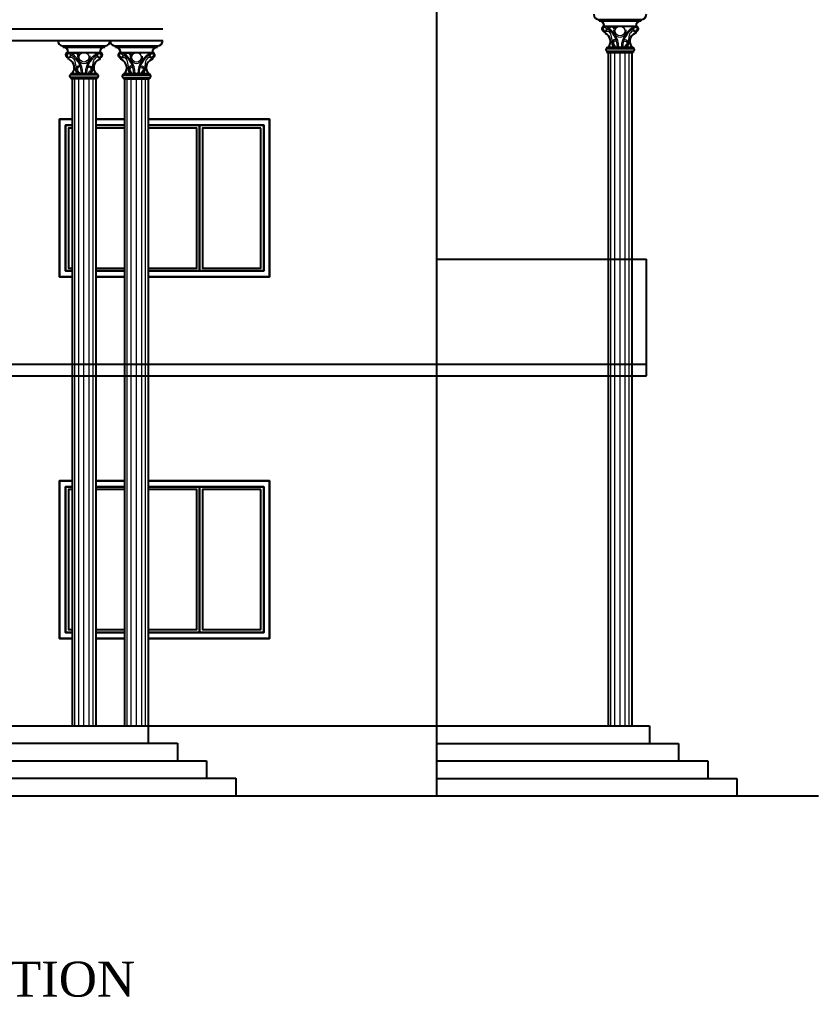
# Model space of a CAD drawing. Header units: inches. Extents: x 108286 to 1018414, y -1240248 to 57686.
# Drawn here: x 1018140.6 to 1018414.5, y -1219916.6 to -1219581.2 of the extents above; entities that cross this region are included whole.
import ezdxf

# ---------------------------------------------------------------- set-up
doc = ezdxf.new("R2010")
doc.units = ezdxf.units.IN
doc.header["$MEASUREMENT"] = 0
doc.layers.add('exwall', color=1, linetype='Continuous')
doc.layers.add('Layer1', color=150, linetype='Continuous')
for name, color, linetype, lineweight in [('HATCH', 255, 'Continuous', 18), ('plan elevation', 11, 'Continuous', 25), ('TEXT', 231, 'Continuous', 20)]:
    doc.layers.add(name, color=color, linetype=linetype, lineweight=lineweight)
doc.styles.add('7 INCH str', font='times.ttf', dxfattribs={"height": 6})

msp = doc.modelspace()

# ---------------------------------------------------------------- linework, layer by layer
at = {"layer": 'exwall', "color": 7, "ltscale": 15}
for p, q in [((1018283.68, -1219847.44), (1018283.68, -1219455.44)), ((1017961.75, -1219584.44), (1018189.67, -1219584.44)), ((1017961.75, -1219588.44), (1018189.67, -1219588.44)), ((1018283.68, -1219663.44), (1018355.46, -1219663.44)), ((1018355.46, -1219703.44), (1018355.46, -1219663.44)), ((1017869.68, -1219699.44), (1018355.46, -1219699.44)), ((1017869.68, -1219703.44), (1018355.46, -1219703.44)), ((1017869.68, -1219823.44), (1018356.5, -1219823.44)), ((1018184.72, -1219823.44), (1018184.72, -1219829.44)), ((1018356.5, -1219823.44), (1018356.5, -1219829.48)), ((1017956.69, -1219829.44), (1018194.72, -1219829.44)), ((1018194.72, -1219829.44), (1018194.72, -1219835.44)), ((1018283.68, -1219829.48), (1018366.5, -1219829.48)), ((1018366.5, -1219829.48), (1018366.5, -1219835.48)), ((1017946.69, -1219835.44), (1018204.72, -1219835.44)), ((1018204.72, -1219835.44), (1018204.72, -1219841.44)), ((1018283.68, -1219835.48), (1018376.5, -1219835.48)), ((1018376.5, -1219835.48), (1018376.5, -1219841.48)), ((1017936.69, -1219841.44), (1018214.72, -1219841.44)), ((1018214.72, -1219841.44), (1018214.72, -1219847.44)), ((1018283.68, -1219841.48), (1018386.5, -1219841.48)), ((1018386.5, -1219841.48), (1018386.5, -1219847.48)), ((1017817.79, -1219847.44), (1018414.45, -1219847.44))]:
    msp.add_line(p, q, dxfattribs=at)
at = {"layer": 'exwall', "color": 27, "ltscale": 15}
for p, q in [((1018154.33, -1219615.44), (1018154.33, -1219669.44)), ((1018154.33, -1219669.44), (1018158.64, -1219669.44)), ((1018184.72, -1219669.44), (1018226.33, -1219669.44)), ((1018154.33, -1219739.44), (1018158.64, -1219739.44)), ((1018154.33, -1219739.44), (1018154.33, -1219793.44)), ((1018154.33, -1219739.44), (1018154.33, -1219793.44)), ((1018166.73, -1219739.44), (1018176.62, -1219739.44)), ((1018154.33, -1219793.44), (1018158.64, -1219793.44)), ((1018154.33, -1219793.44), (1018158.64, -1219793.44))]:
    msp.add_line(p, q, dxfattribs=at)
at = {"layer": 'HATCH'}
for p, q in [((1018343.31, -1219823.44), (1018343.31, -1219592.49)), ((1018344.66, -1219823.44), (1018344.66, -1219592.49)), ((1018346.46, -1219823.44), (1018346.46, -1219592.49)), ((1018348.25, -1219823.44), (1018348.25, -1219592.49)), ((1018349.6, -1219823.44), (1018349.6, -1219592.49)), ((1018159.54, -1219823.44), (1018159.54, -1219601.49)), ((1018160.89, -1219823.44), (1018160.89, -1219601.49)), ((1018162.69, -1219823.44), (1018162.69, -1219601.49)), ((1018164.48, -1219823.44), (1018164.48, -1219601.49)), ((1018165.83, -1219823.44), (1018165.83, -1219601.49)), ((1018177.52, -1219823.44), (1018177.52, -1219601.53)), ((1018178.87, -1219823.44), (1018178.87, -1219601.53)), ((1018180.67, -1219823.44), (1018180.67, -1219601.53)), ((1018182.47, -1219823.44), (1018182.47, -1219601.53)), ((1018183.82, -1219823.44), (1018183.82, -1219601.53))]:
    msp.add_line(p, q, dxfattribs=at)
for points in [[(1018341.47, -1219585.19), (1018342.44, -1219585.26), (1018342.92, -1219585.79), (1018343.2, -1219586.17), (1018343.44, -1219587.21), (1018343.63, -1219588.31), (1018343.54, -1219589.07), (1018343.58, -1219589.74), (1018343.82, -1219590.26), (1018343.97, -1219590.64), (1018344.02, -1219590.69)], [(1018341.47, -1219585.19), (1018342.44, -1219585.26), (1018342.92, -1219585.79), (1018343.2, -1219586.17), (1018343.44, -1219587.21), (1018343.63, -1219588.31), (1018343.54, -1219589.07), (1018343.58, -1219589.74), (1018343.82, -1219590.26), (1018343.97, -1219590.64), (1018344.01, -1219590.69)], [(1018351.46, -1219585.19), (1018350.49, -1219585.26), (1018350.01, -1219585.79), (1018349.72, -1219586.17), (1018349.49, -1219587.21), (1018349.3, -1219588.31), (1018349.39, -1219589.07), (1018349.34, -1219589.74), (1018349.1, -1219590.26), (1018348.96, -1219590.64), (1018348.91, -1219590.69)], [(1018351.46, -1219585.19), (1018350.49, -1219585.26), (1018350.01, -1219585.79), (1018349.72, -1219586.17), (1018349.49, -1219587.21), (1018349.3, -1219588.31), (1018349.39, -1219589.07), (1018349.34, -1219589.74), (1018349.1, -1219590.26), (1018348.96, -1219590.64), (1018348.91, -1219590.69)], [(1018345.01, -1219588.31), (1018344.54, -1219588.12), (1018344.11, -1219588.31), (1018343.73, -1219588.78), (1018343.73, -1219589.4), (1018343.77, -1219589.74), (1018343.97, -1219590.02), (1018344.25, -1219590.45), (1018344.44, -1219590.59), (1018344.49, -1219590.59), (1018344.52, -1219590.69)], [(1018345.01, -1219588.31), (1018344.54, -1219588.12), (1018344.11, -1219588.31), (1018343.73, -1219588.78), (1018343.73, -1219589.4), (1018343.77, -1219589.74), (1018343.97, -1219590.02), (1018344.25, -1219590.45), (1018344.44, -1219590.59), (1018344.49, -1219590.59), (1018344.52, -1219590.69)], [(1018344.85, -1219588.73), (1018344.55, -1219588.61), (1018344.39, -1219588.68), (1018344.18, -1219588.94), (1018344.18, -1219589.37), (1018344.21, -1219589.57), (1018344.34, -1219589.77), (1018344.58, -1219590.14), (1018344.89, -1219590.37), (1018344.95, -1219590.57)], [(1018344.85, -1219588.73), (1018344.55, -1219588.61), (1018344.39, -1219588.68), (1018344.18, -1219588.94), (1018344.18, -1219589.37), (1018344.21, -1219589.57), (1018344.34, -1219589.77), (1018344.58, -1219590.14), (1018344.89, -1219590.37), (1018344.95, -1219590.57)], [(1018347.91, -1219588.31), (1018348.39, -1219588.12), (1018348.82, -1219588.31), (1018349.2, -1219588.78), (1018349.2, -1219589.4), (1018349.15, -1219589.74), (1018348.96, -1219590.02), (1018348.68, -1219590.45), (1018348.49, -1219590.59), (1018348.44, -1219590.59), (1018348.41, -1219590.69)], [(1018347.91, -1219588.31), (1018348.39, -1219588.12), (1018348.82, -1219588.31), (1018349.2, -1219588.78), (1018349.2, -1219589.4), (1018349.15, -1219589.74), (1018348.96, -1219590.02), (1018348.68, -1219590.45), (1018348.49, -1219590.59), (1018348.44, -1219590.59), (1018348.41, -1219590.69)], [(1018348.08, -1219588.73), (1018348.38, -1219588.61), (1018348.54, -1219588.68), (1018348.75, -1219588.94), (1018348.75, -1219589.37), (1018348.72, -1219589.57), (1018348.59, -1219589.77), (1018348.34, -1219590.14), (1018348.03, -1219590.37), (1018347.98, -1219590.57)], [(1018348.08, -1219588.73), (1018348.38, -1219588.61), (1018348.54, -1219588.68), (1018348.75, -1219588.94), (1018348.75, -1219589.37), (1018348.72, -1219589.57), (1018348.59, -1219589.77), (1018348.34, -1219590.14), (1018348.03, -1219590.37), (1018347.98, -1219590.57)], [(1018157.7, -1219594.19), (1018158.67, -1219594.26), (1018159.15, -1219594.79), (1018159.43, -1219595.17), (1018159.67, -1219596.21), (1018159.86, -1219597.31), (1018159.77, -1219598.07), (1018159.81, -1219598.74), (1018160.05, -1219599.26), (1018160.2, -1219599.64), (1018160.25, -1219599.69)], [(1018157.7, -1219594.19), (1018158.67, -1219594.26), (1018159.15, -1219594.79), (1018159.43, -1219595.17), (1018159.67, -1219596.21), (1018159.86, -1219597.31), (1018159.77, -1219598.07), (1018159.81, -1219598.74), (1018160.05, -1219599.26), (1018160.2, -1219599.64), (1018160.25, -1219599.69)], [(1018167.69, -1219594.19), (1018166.72, -1219594.26), (1018166.24, -1219594.79), (1018165.95, -1219595.17), (1018165.72, -1219596.21), (1018165.53, -1219597.31), (1018165.62, -1219598.07), (1018165.57, -1219598.74), (1018165.34, -1219599.26), (1018165.19, -1219599.64), (1018165.14, -1219599.69)], [(1018167.69, -1219594.19), (1018166.72, -1219594.26), (1018166.24, -1219594.79), (1018165.95, -1219595.17), (1018165.72, -1219596.21), (1018165.53, -1219597.31), (1018165.62, -1219598.07), (1018165.57, -1219598.74), (1018165.33, -1219599.26), (1018165.19, -1219599.64), (1018165.14, -1219599.69)], [(1018175.68, -1219594.22), (1018176.66, -1219594.3), (1018177.13, -1219594.82), (1018177.42, -1219595.2), (1018177.66, -1219596.25), (1018177.85, -1219597.35), (1018177.75, -1219598.11), (1018177.8, -1219598.77), (1018178.04, -1219599.3), (1018178.18, -1219599.68), (1018178.23, -1219599.73)], [(1018175.68, -1219594.22), (1018176.66, -1219594.3), (1018177.13, -1219594.82), (1018177.42, -1219595.2), (1018177.66, -1219596.25), (1018177.85, -1219597.35), (1018177.75, -1219598.11), (1018177.8, -1219598.77), (1018178.04, -1219599.3), (1018178.18, -1219599.68), (1018178.23, -1219599.73)], [(1018185.67, -1219594.22), (1018184.7, -1219594.3), (1018184.22, -1219594.82), (1018183.94, -1219595.2), (1018183.7, -1219596.25), (1018183.51, -1219597.35), (1018183.61, -1219598.11), (1018183.56, -1219598.77), (1018183.32, -1219599.3), (1018183.18, -1219599.68), (1018183.13, -1219599.73)], [(1018185.67, -1219594.22), (1018184.7, -1219594.3), (1018184.22, -1219594.82), (1018183.94, -1219595.2), (1018183.7, -1219596.25), (1018183.51, -1219597.35), (1018183.61, -1219598.11), (1018183.56, -1219598.77), (1018183.32, -1219599.3), (1018183.18, -1219599.68), (1018183.13, -1219599.73)], [(1018161.24, -1219597.31), (1018160.77, -1219597.12), (1018160.34, -1219597.31), (1018159.96, -1219597.78), (1018159.96, -1219598.4), (1018160.01, -1219598.74), (1018160.2, -1219599.02), (1018160.48, -1219599.45), (1018160.67, -1219599.59), (1018160.72, -1219599.59), (1018160.75, -1219599.69)], [(1018161.24, -1219597.31), (1018160.77, -1219597.12), (1018160.34, -1219597.31), (1018159.96, -1219597.78), (1018159.96, -1219598.4), (1018160.01, -1219598.74), (1018160.2, -1219599.02), (1018160.48, -1219599.45), (1018160.67, -1219599.59), (1018160.72, -1219599.59), (1018160.75, -1219599.69)], [(1018161.08, -1219597.73), (1018160.78, -1219597.61), (1018160.62, -1219597.68), (1018160.41, -1219597.94), (1018160.41, -1219598.37), (1018160.44, -1219598.57), (1018160.57, -1219598.77), (1018160.81, -1219599.14), (1018161.12, -1219599.37), (1018161.18, -1219599.57)], [(1018161.08, -1219597.73), (1018160.78, -1219597.61), (1018160.62, -1219597.68), (1018160.41, -1219597.94), (1018160.41, -1219598.37), (1018160.44, -1219598.57), (1018160.57, -1219598.77), (1018160.81, -1219599.14), (1018161.12, -1219599.37), (1018161.18, -1219599.57)], [(1018164.14, -1219597.31), (1018164.62, -1219597.12), (1018165.05, -1219597.31), (1018165.43, -1219597.78), (1018165.43, -1219598.4), (1018165.38, -1219598.74), (1018165.19, -1219599.02), (1018164.91, -1219599.45), (1018164.72, -1219599.59), (1018164.67, -1219599.59), (1018164.64, -1219599.69)], [(1018164.14, -1219597.31), (1018164.62, -1219597.12), (1018165.05, -1219597.31), (1018165.43, -1219597.78), (1018165.43, -1219598.4), (1018165.38, -1219598.74), (1018165.19, -1219599.02), (1018164.91, -1219599.45), (1018164.72, -1219599.59), (1018164.67, -1219599.59), (1018164.64, -1219599.69)], [(1018164.31, -1219597.73), (1018164.61, -1219597.61), (1018164.77, -1219597.68), (1018164.98, -1219597.94), (1018164.98, -1219598.37), (1018164.95, -1219598.57), (1018164.82, -1219598.77), (1018164.57, -1219599.14), (1018164.26, -1219599.37), (1018164.21, -1219599.57)], [(1018164.31, -1219597.73), (1018164.61, -1219597.61), (1018164.77, -1219597.68), (1018164.98, -1219597.94), (1018164.98, -1219598.37), (1018164.95, -1219598.57), (1018164.82, -1219598.77), (1018164.57, -1219599.14), (1018164.26, -1219599.37), (1018164.21, -1219599.57)], [(1018179.23, -1219597.35), (1018178.75, -1219597.16), (1018178.32, -1219597.35), (1018177.94, -1219597.82), (1018177.94, -1219598.44), (1018177.99, -1219598.77), (1018178.18, -1219599.06), (1018178.47, -1219599.49), (1018178.66, -1219599.63), (1018178.7, -1219599.63), (1018178.73, -1219599.73)], [(1018179.23, -1219597.35), (1018178.75, -1219597.16), (1018178.32, -1219597.35), (1018177.94, -1219597.82), (1018177.94, -1219598.44), (1018177.99, -1219598.77), (1018178.18, -1219599.06), (1018178.47, -1219599.49), (1018178.66, -1219599.63), (1018178.7, -1219599.63), (1018178.73, -1219599.73)], [(1018182.13, -1219597.35), (1018182.6, -1219597.16), (1018183.03, -1219597.35), (1018183.41, -1219597.82), (1018183.41, -1219598.44), (1018183.37, -1219598.77), (1018183.18, -1219599.06), (1018182.89, -1219599.49), (1018182.7, -1219599.63), (1018182.65, -1219599.63), (1018182.62, -1219599.73)], [(1018182.13, -1219597.35), (1018182.6, -1219597.16), (1018183.03, -1219597.35), (1018183.41, -1219597.82), (1018183.41, -1219598.44), (1018183.37, -1219598.77), (1018183.18, -1219599.06), (1018182.89, -1219599.49), (1018182.7, -1219599.63), (1018182.65, -1219599.63), (1018182.62, -1219599.73)], [(1018179.06, -1219597.76), (1018178.76, -1219597.64), (1018178.61, -1219597.71), (1018178.39, -1219597.98), (1018178.39, -1219598.41), (1018178.42, -1219598.61), (1018178.55, -1219598.81), (1018178.8, -1219599.17), (1018179.11, -1219599.41), (1018179.16, -1219599.6)], [(1018179.06, -1219597.76), (1018178.76, -1219597.64), (1018178.61, -1219597.71), (1018178.39, -1219597.98), (1018178.39, -1219598.41), (1018178.42, -1219598.61), (1018178.55, -1219598.81), (1018178.8, -1219599.17), (1018179.11, -1219599.41), (1018179.16, -1219599.6)], [(1018182.3, -1219597.76), (1018182.6, -1219597.64), (1018182.75, -1219597.71), (1018182.97, -1219597.98), (1018182.97, -1219598.41), (1018182.94, -1219598.61), (1018182.8, -1219598.81), (1018182.56, -1219599.17), (1018182.25, -1219599.41), (1018182.19, -1219599.6)], [(1018182.3, -1219597.76), (1018182.6, -1219597.64), (1018182.75, -1219597.71), (1018182.96, -1219597.98), (1018182.96, -1219598.41), (1018182.94, -1219598.61), (1018182.8, -1219598.81), (1018182.56, -1219599.17), (1018182.25, -1219599.41), (1018182.19, -1219599.6)]]:
    msp.add_lwpolyline(points, dxfattribs=at)
for centre in [(1018346.46, -1219585.15), (1018346.46, -1219585.15), (1018162.69, -1219594.15), (1018162.69, -1219594.15), (1018180.68, -1219594.19), (1018180.68, -1219594.19)]:
    msp.add_circle(centre, 1.66, dxfattribs=at)
for centre, radius, start, end in [((1018341.07, -1219584.39), 0.45, 47.8029, 270), ((1018341.07, -1219584.39), 0.45, 47.8029, 270), ((1018337.99, -1219590.79), 8.03, 0.6961, 65.3014), ((1018337.99, -1219590.79), 8.03, 0.6961, 65.3014), ((1018338.16, -1219590.73), 7.41, 0.2648, 64.3157), ((1018338.16, -1219590.73), 7.41, 0.2648, 64.3157), ((1018343.62, -1219584.74), 1.24, 343.6181, 154.9968), ((1018343.62, -1219584.74), 1.24, 343.6181, 154.9968), ((1018343.51, -1219584.73), 0.887, 342.8526, 155.6253), ((1018343.51, -1219584.73), 0.887, 342.8526, 155.6253), ((1018354.61, -1219590.68), 7.7, 110.9184, 180.0646), ((1018354.61, -1219590.68), 7.7, 110.9184, 180.0646), ((1018354.77, -1219590.73), 7.41, 115.6843, 179.7352), ((1018354.77, -1219590.73), 7.41, 115.6843, 179.7352), ((1018351.86, -1219584.39), 0.9, 179.2724, 90), ((1018351.86, -1219584.39), 0.45, 270, 132.1971), ((1018351.86, -1219584.39), 0.45, 270, 132.1971), ((1018346.46, -1219585.15), 2.11, 168.0367, 11.9633), ((1018346.46, -1219585.15), 2.11, 168.0367, 11.9633), ((1018157.3, -1219593.39), 0.45, 47.8029, 270), ((1018157.3, -1219593.39), 0.45, 47.8029, 270), ((1018154.22, -1219599.79), 8.03, 0.6961, 65.3014), ((1018154.22, -1219599.79), 8.03, 0.6961, 65.3014), ((1018154.39, -1219599.73), 7.41, 0.2648, 64.3157), ((1018154.39, -1219599.73), 7.41, 0.2648, 64.3157), ((1018159.85, -1219593.74), 1.24, 343.6181, 154.9968), ((1018159.85, -1219593.74), 1.24, 343.6181, 154.9968), ((1018159.74, -1219593.73), 0.887, 342.8526, 155.6253), ((1018159.74, -1219593.73), 0.887, 342.8526, 155.6253), ((1018162.69, -1219594.15), 2.11, 168.0367, 11.9633), ((1018162.69, -1219594.15), 2.11, 168.0367, 11.9633), ((1018170.84, -1219599.68), 7.7, 110.9184, 180.0646), ((1018170.84, -1219599.68), 7.7, 110.9184, 180.0646), ((1018171, -1219599.73), 7.41, 115.6843, 179.7352), ((1018171, -1219599.73), 7.41, 115.6843, 179.7352), ((1018168.09, -1219593.39), 0.9, 179.2724, 90), ((1018168.09, -1219593.39), 0.45, 270, 132.1971), ((1018168.09, -1219593.39), 0.45, 270, 132.1971), ((1018175.28, -1219593.43), 0.45, 47.8029, 270), ((1018175.28, -1219593.43), 0.45, 47.8029, 270), ((1018172.2, -1219599.83), 8.03, 0.6961, 65.3014), ((1018172.2, -1219599.83), 8.03, 0.6961, 65.3014), ((1018172.37, -1219599.77), 7.41, 0.2648, 64.3157), ((1018172.37, -1219599.77), 7.41, 0.2648, 64.3157), ((1018177.83, -1219593.78), 1.24, 343.6181, 154.9968), ((1018177.83, -1219593.78), 1.24, 343.6181, 154.9968), ((1018177.73, -1219593.76), 0.887, 342.8526, 155.6253), ((1018177.73, -1219593.76), 0.887, 342.8526, 155.6253), ((1018180.68, -1219594.19), 2.11, 168.0367, 11.9633), ((1018180.68, -1219594.19), 2.11, 168.0367, 11.9633), ((1018188.82, -1219599.72), 7.7, 110.9184, 180.0646), ((1018188.82, -1219599.72), 7.7, 110.9184, 180.0646), ((1018188.98, -1219599.77), 7.41, 115.6843, 179.7352), ((1018188.98, -1219599.77), 7.41, 115.6843, 179.7352), ((1018186.08, -1219593.43), 0.9, 179.2724, 90), ((1018186.08, -1219593.43), 0.45, 270, 132.1971), ((1018186.08, -1219593.43), 0.45, 270, 132.1971)]:
    msp.add_arc(centre, radius, start, end, dxfattribs=at)
at = {"layer": 'Layer1', "color": 167, "ltscale": 15}
for p, q in [((1018154.33, -1219615.44), (1018158.64, -1219615.44)), ((1018158.64, -1219615.44), (1018154.33, -1219615.44)), ((1018154.33, -1219615.44), (1018154.33, -1219669.44)), ((1018166.73, -1219615.44), (1018176.62, -1219615.44)), ((1018176.62, -1219615.44), (1018166.73, -1219615.44)), ((1018184.72, -1219615.44), (1018226.33, -1219615.44)), ((1018226.33, -1219615.44), (1018184.72, -1219615.44)), ((1018226.33, -1219615.44), (1018226.33, -1219669.44)), ((1018226.33, -1219669.44), (1018226.33, -1219615.44)), ((1018158.64, -1219669.44), (1018154.33, -1219669.44)), ((1018166.73, -1219669.44), (1018176.62, -1219669.44)), ((1018176.62, -1219669.44), (1018166.73, -1219669.44)), ((1018226.33, -1219669.44), (1018184.72, -1219669.44)), ((1018154.33, -1219739.44), (1018158.64, -1219739.44)), ((1018158.64, -1219739.44), (1018154.33, -1219739.44)), ((1018154.33, -1219739.44), (1018154.33, -1219793.44)), ((1018166.73, -1219739.44), (1018176.62, -1219739.44)), ((1018176.62, -1219739.44), (1018166.73, -1219739.44)), ((1018184.72, -1219739.44), (1018226.33, -1219739.44)), ((1018184.72, -1219739.44), (1018226.33, -1219739.44)), ((1018226.33, -1219739.44), (1018184.72, -1219739.44)), ((1018226.33, -1219739.44), (1018226.33, -1219793.44)), ((1018226.33, -1219739.44), (1018226.33, -1219793.44)), ((1018226.33, -1219793.44), (1018226.33, -1219739.44)), ((1018158.64, -1219793.44), (1018154.33, -1219793.44)), ((1018166.73, -1219793.44), (1018176.62, -1219793.44)), ((1018166.73, -1219793.44), (1018176.62, -1219793.44)), ((1018176.62, -1219793.44), (1018166.73, -1219793.44)), ((1018184.72, -1219793.44), (1018226.33, -1219793.44)), ((1018184.72, -1219793.44), (1018226.33, -1219793.44)), ((1018226.33, -1219793.44), (1018184.72, -1219793.44))]:
    msp.add_line(p, q, dxfattribs=at)
for points in [[(1018158.64, -1219669.44), (1018154.33, -1219669.44), (1018154.33, -1219615.44), (1018158.64, -1219615.44)], [(1018158.64, -1219667.44), (1018156.33, -1219667.44), (1018156.33, -1219617.44), (1018158.64, -1219617.44)], [(1018158.64, -1219617.44), (1018156.33, -1219617.44), (1018156.33, -1219667.44), (1018158.64, -1219667.44)], [(1018166.73, -1219615.44), (1018176.62, -1219615.44)], [(1018166.73, -1219617.44), (1018176.62, -1219617.44)], [(1018176.62, -1219617.44), (1018166.73, -1219617.44)], [(1018184.72, -1219615.44), (1018226.33, -1219615.44), (1018226.33, -1219669.44), (1018184.72, -1219669.44)], [(1018184.72, -1219617.44), (1018224.33, -1219617.44), (1018224.33, -1219667.44), (1018184.72, -1219667.44)], [(1018184.72, -1219667.44), (1018202.33, -1219667.44), (1018202.33, -1219617.44), (1018184.72, -1219617.44)], [(1018158.64, -1219618.44), (1018157.33, -1219618.44), (1018157.33, -1219666.44), (1018158.64, -1219666.44)], [(1018176.62, -1219618.44), (1018166.73, -1219618.44)], [(1018184.72, -1219666.44), (1018201.33, -1219666.44), (1018201.33, -1219618.44), (1018184.72, -1219618.44)], [(1018166.73, -1219666.44), (1018176.62, -1219666.44)], [(1018176.62, -1219667.44), (1018166.73, -1219667.44)], [(1018166.73, -1219667.44), (1018176.62, -1219667.44)], [(1018176.62, -1219669.44), (1018166.73, -1219669.44)], [(1018158.64, -1219793.44), (1018154.33, -1219793.44), (1018154.33, -1219739.44), (1018158.64, -1219739.44)], [(1018158.64, -1219791.44), (1018156.33, -1219791.44), (1018156.33, -1219741.44), (1018158.64, -1219741.44)], [(1018158.64, -1219741.44), (1018156.33, -1219741.44), (1018156.33, -1219791.44), (1018158.64, -1219791.44)], [(1018166.73, -1219739.44), (1018176.62, -1219739.44)], [(1018166.73, -1219741.44), (1018176.62, -1219741.44)], [(1018176.62, -1219741.44), (1018166.73, -1219741.44)], [(1018184.72, -1219739.44), (1018226.33, -1219739.44), (1018226.33, -1219793.44), (1018184.72, -1219793.44)], [(1018184.72, -1219741.44), (1018224.33, -1219741.44), (1018224.33, -1219791.44), (1018184.72, -1219791.44)], [(1018184.72, -1219791.44), (1018202.33, -1219791.44), (1018202.33, -1219741.44), (1018184.72, -1219741.44)], [(1018158.64, -1219742.44), (1018157.33, -1219742.44), (1018157.33, -1219790.44), (1018158.64, -1219790.44)], [(1018176.62, -1219742.44), (1018166.73, -1219742.44)], [(1018184.72, -1219790.44), (1018201.33, -1219790.44), (1018201.33, -1219742.44), (1018184.72, -1219742.44)], [(1018166.73, -1219790.44), (1018176.62, -1219790.44)], [(1018176.62, -1219791.44), (1018166.73, -1219791.44)], [(1018166.73, -1219791.44), (1018176.62, -1219791.44)], [(1018176.62, -1219793.44), (1018166.73, -1219793.44)]]:
    msp.add_lwpolyline(points, dxfattribs=at)
for points in [[(1018224.33, -1219617.44), (1018202.33, -1219617.44), (1018202.33, -1219667.44), (1018224.33, -1219667.44)], [(1018223.33, -1219618.44), (1018203.33, -1219618.44), (1018203.33, -1219666.44), (1018223.33, -1219666.44)], [(1018224.33, -1219741.44), (1018202.33, -1219741.44), (1018202.33, -1219791.44), (1018224.33, -1219791.44)], [(1018223.33, -1219742.44), (1018203.33, -1219742.44), (1018203.33, -1219790.44), (1018223.33, -1219790.44)]]:
    msp.add_lwpolyline(points, close=True, dxfattribs=at)
at = {"layer": 'plan elevation', "ltscale": 30}
for p, q in [((1018339.27, -1219581.24), (1018353.66, -1219581.24)), ((1018339.27, -1219581.24), (1018353.66, -1219581.24)), ((1018339.27, -1219581.69), (1018339.27, -1219581.24)), ((1018339.27, -1219581.69), (1018339.27, -1219581.24)), ((1018339.27, -1219581.69), (1018353.66, -1219581.69)), ((1018339.27, -1219581.69), (1018353.66, -1219581.69)), ((1018341.07, -1219583.49), (1018350.25, -1219583.49)), ((1018341.07, -1219583.49), (1018351.86, -1219583.49)), ((1018342.16, -1219581.69), (1018351.86, -1219581.69)), ((1018342.16, -1219581.69), (1018351.86, -1219581.69)), ((1018353.66, -1219581.69), (1018353.66, -1219581.24)), ((1018353.66, -1219581.69), (1018353.66, -1219581.24)), ((1018341.07, -1219585.29), (1018341.07, -1219585.96)), ((1018341.07, -1219585.29), (1018341.07, -1219585.96)), ((1018351.86, -1219585.29), (1018351.86, -1219585.96)), ((1018351.86, -1219585.29), (1018351.86, -1219585.96)), ((1018155.5, -1219590.24), (1018169.89, -1219590.24)), ((1018155.5, -1219590.24), (1018169.89, -1219590.24)), ((1018155.5, -1219590.69), (1018155.5, -1219590.24)), ((1018155.5, -1219590.69), (1018155.5, -1219590.24)), ((1018155.5, -1219590.69), (1018169.89, -1219590.69)), ((1018155.5, -1219590.69), (1018169.89, -1219590.69)), ((1018158.39, -1219590.69), (1018168.09, -1219590.69)), ((1018158.39, -1219590.69), (1018168.09, -1219590.69)), ((1018169.89, -1219590.69), (1018169.89, -1219590.24)), ((1018169.89, -1219590.69), (1018169.89, -1219590.24)), ((1018173.48, -1219590.28), (1018187.88, -1219590.28)), ((1018173.48, -1219590.28), (1018187.88, -1219590.28)), ((1018173.48, -1219590.73), (1018187.88, -1219590.73)), ((1018173.48, -1219590.73), (1018187.88, -1219590.73)), ((1018173.49, -1219590.73), (1018173.49, -1219590.28)), ((1018173.49, -1219590.73), (1018173.49, -1219590.28)), ((1018176.37, -1219590.73), (1018186.08, -1219590.73)), ((1018176.37, -1219590.73), (1018186.08, -1219590.73)), ((1018187.88, -1219590.73), (1018187.88, -1219590.28)), ((1018187.88, -1219590.73), (1018187.88, -1219590.28)), ((1018341.97, -1219590.69), (1018341.97, -1219591.14)), ((1018341.97, -1219590.69), (1018350.96, -1219590.69)), ((1018341.97, -1219590.69), (1018341.97, -1219591.14)), ((1018341.97, -1219590.69), (1018350.96, -1219590.69)), ((1018350.96, -1219590.69), (1018350.96, -1219591.14)), ((1018350.96, -1219590.69), (1018350.96, -1219591.14)), ((1018157.3, -1219592.49), (1018166.48, -1219592.49)), ((1018157.3, -1219592.49), (1018168.09, -1219592.49)), ((1018175.28, -1219592.53), (1018184.47, -1219592.53)), ((1018175.28, -1219592.53), (1018186.08, -1219592.53)), ((1018341.97, -1219591.14), (1018350.96, -1219591.14)), ((1018341.97, -1219591.14), (1018350.96, -1219591.14)), ((1018341.97, -1219592.04), (1018341.97, -1219592.49)), ((1018341.97, -1219592.04), (1018350.96, -1219592.04)), ((1018341.97, -1219592.04), (1018341.97, -1219592.49)), ((1018341.97, -1219592.04), (1018350.96, -1219592.04)), ((1018341.97, -1219592.49), (1018350.96, -1219592.49)), ((1018341.97, -1219592.49), (1018350.96, -1219592.49)), ((1018342.41, -1219592.49), (1018342.41, -1219621.11)), ((1018342.41, -1219592.49), (1018342.41, -1219823.44)), ((1018350.5, -1219592.49), (1018350.5, -1219621.11)), ((1018350.5, -1219592.49), (1018350.5, -1219823.44)), ((1018350.96, -1219592.04), (1018350.96, -1219592.49)), ((1018350.96, -1219592.04), (1018350.96, -1219592.49)), ((1018157.3, -1219594.29), (1018157.3, -1219594.96)), ((1018157.3, -1219594.29), (1018157.3, -1219594.96)), ((1018168.09, -1219594.29), (1018168.09, -1219594.96)), ((1018168.09, -1219594.29), (1018168.09, -1219594.96)), ((1018175.28, -1219594.33), (1018175.28, -1219595)), ((1018175.28, -1219594.33), (1018175.28, -1219595)), ((1018186.08, -1219594.33), (1018186.08, -1219595)), ((1018186.08, -1219594.33), (1018186.08, -1219595)), ((1018158.2, -1219599.69), (1018158.2, -1219600.14)), ((1018158.2, -1219599.69), (1018167.19, -1219599.69)), ((1018158.2, -1219599.69), (1018158.2, -1219600.14)), ((1018158.2, -1219599.69), (1018167.19, -1219599.69)), ((1018158.2, -1219600.14), (1018167.19, -1219600.14)), ((1018158.2, -1219600.14), (1018167.19, -1219600.14)), ((1018167.19, -1219599.69), (1018167.19, -1219600.14)), ((1018167.19, -1219599.69), (1018167.19, -1219600.14)), ((1018176.18, -1219599.73), (1018176.18, -1219600.18)), ((1018176.18, -1219599.73), (1018185.18, -1219599.73)), ((1018176.18, -1219599.73), (1018176.18, -1219600.18)), ((1018176.18, -1219599.73), (1018185.18, -1219599.73)), ((1018176.18, -1219600.18), (1018185.18, -1219600.18)), ((1018176.18, -1219600.18), (1018185.18, -1219600.18)), ((1018185.18, -1219599.73), (1018185.18, -1219600.18)), ((1018185.18, -1219599.73), (1018185.18, -1219600.18)), ((1018158.2, -1219601.04), (1018158.2, -1219601.49)), ((1018158.2, -1219601.04), (1018167.19, -1219601.04)), ((1018158.2, -1219601.04), (1018158.2, -1219601.49)), ((1018158.2, -1219601.04), (1018167.19, -1219601.04)), ((1018158.2, -1219601.49), (1018167.19, -1219601.49)), ((1018158.2, -1219601.49), (1018167.19, -1219601.49)), ((1018158.64, -1219601.49), (1018158.64, -1219630.11)), ((1018158.64, -1219601.49), (1018158.64, -1219823.44)), ((1018166.73, -1219601.49), (1018166.73, -1219630.11)), ((1018166.73, -1219601.49), (1018166.73, -1219823.44)), ((1018167.19, -1219601.04), (1018167.19, -1219601.49)), ((1018167.19, -1219601.04), (1018167.19, -1219601.49)), ((1018176.18, -1219601.08), (1018176.18, -1219601.53)), ((1018176.18, -1219601.08), (1018185.18, -1219601.08)), ((1018176.18, -1219601.08), (1018176.18, -1219601.53)), ((1018176.18, -1219601.08), (1018185.18, -1219601.08)), ((1018176.18, -1219601.53), (1018185.18, -1219601.53)), ((1018176.18, -1219601.53), (1018185.18, -1219601.53)), ((1018176.62, -1219601.53), (1018176.62, -1219630.15)), ((1018176.62, -1219601.53), (1018176.62, -1219823.44)), ((1018184.72, -1219601.53), (1018184.72, -1219630.15)), ((1018184.72, -1219601.53), (1018184.72, -1219823.44)), ((1018185.18, -1219601.08), (1018185.18, -1219601.53)), ((1018185.18, -1219601.08), (1018185.18, -1219601.53))]:
    msp.add_line(p, q, dxfattribs=at)
for centre, radius, start, end in [((1018339.27, -1219579.44), 1.8, 180, 270), ((1018353.66, -1219579.44), 1.8, 270, 0), ((1018339.27, -1219583.49), 1.8, 0, 90), ((1018339.27, -1219583.49), 1.8, 0, 90), ((1018341.07, -1219584.39), 0.9, 90, 0.7276), ((1018341.07, -1219584.39), 0.9, 90, 0.7276), ((1018351.86, -1219584.39), 0.9, 179.2724, 90), ((1018353.66, -1219583.49), 1.8, 90, 180), ((1018353.66, -1219583.49), 1.8, 90, 180), ((1018340.1, -1219588.72), 3.04, 319.6334, 63.5933), ((1018340.1, -1219588.72), 3.04, 319.6334, 63.5933), ((1018352.83, -1219588.72), 3.04, 116.4067, 220.3666), ((1018352.82, -1219588.72), 3.04, 116.4067, 220.3666), ((1018351.73, -1219586.85), 0.9, 81.4455, 139.6632), ((1018351.73, -1219586.85), 0.9, 81.4455, 139.6632), ((1018155.5, -1219588.44), 1.8, 180, 270), ((1018155.5, -1219588.44), 1.8, 180, 270), ((1018155.5, -1219592.49), 1.8, 0, 90), ((1018155.5, -1219592.49), 1.8, 0, 90), ((1018169.89, -1219592.49), 1.8, 90, 180), ((1018169.89, -1219592.49), 1.8, 90, 180), ((1018169.89, -1219588.44), 1.8, 270, 0), ((1018169.89, -1219588.44), 1.8, 270, 0), ((1018173.49, -1219588.48), 1.8, 180, 270), ((1018173.49, -1219588.48), 1.8, 180, 270), ((1018173.48, -1219592.53), 1.8, 0, 90), ((1018173.48, -1219592.53), 1.8, 0, 90), ((1018187.88, -1219592.53), 1.8, 90, 180), ((1018187.88, -1219592.53), 1.8, 90, 180), ((1018187.88, -1219588.48), 1.8, 270, 0), ((1018187.88, -1219588.48), 1.8, 270, 0), ((1018157.3, -1219593.39), 0.9, 90, 0.7276), ((1018157.3, -1219593.39), 0.9, 90, 0.7276), ((1018168.09, -1219593.39), 0.9, 179.2724, 90), ((1018175.28, -1219593.43), 0.9, 90, 0.7276), ((1018175.28, -1219593.43), 0.9, 90, 0.7276), ((1018186.08, -1219593.43), 0.9, 179.2724, 90), ((1018341.97, -1219591.59), 0.45, 90, 270), ((1018341.97, -1219591.59), 0.45, 90, 270), ((1018350.96, -1219591.59), 0.45, 270, 90), ((1018350.96, -1219591.59), 0.45, 270, 90), ((1018156.33, -1219597.72), 3.04, 319.6334, 63.5933), ((1018156.33, -1219597.72), 3.04, 319.6334, 63.5933), ((1018169.06, -1219597.72), 3.04, 116.4067, 220.3666), ((1018169.06, -1219597.72), 3.04, 116.4067, 220.3666), ((1018167.96, -1219595.85), 0.9, 81.4455, 139.6632), ((1018167.96, -1219595.85), 0.9, 81.4455, 139.6632), ((1018174.32, -1219597.76), 3.04, 319.6334, 63.5933), ((1018174.32, -1219597.76), 3.04, 319.6334, 63.5933), ((1018187.04, -1219597.76), 3.04, 116.4067, 220.3666), ((1018187.04, -1219597.76), 3.04, 116.4067, 220.3666), ((1018185.94, -1219595.89), 0.9, 81.4455, 139.6632), ((1018185.94, -1219595.89), 0.9, 81.4455, 139.6632), ((1018158.2, -1219600.59), 0.45, 90, 270), ((1018158.2, -1219600.59), 0.45, 90, 270), ((1018167.19, -1219600.59), 0.45, 270, 90), ((1018167.19, -1219600.59), 0.45, 270, 90), ((1018176.18, -1219600.63), 0.45, 90, 270), ((1018176.18, -1219600.63), 0.45, 90, 270), ((1018185.18, -1219600.63), 0.45, 270, 90), ((1018185.18, -1219600.63), 0.45, 270, 90)]:
    msp.add_arc(centre, radius, start, end, dxfattribs=at)

# ---------------------------------------------------------------- texts
at = {"layer": 'TEXT', "insert": (1018018.64, -1219904.3), "char_height": 12, "width": 482.9501, "attachment_point": 1, "style": '7 INCH str'}
msp.add_mtext('EAST   ELEVATION', dxfattribs=at)

doc.saveas('drawing.dxf')
